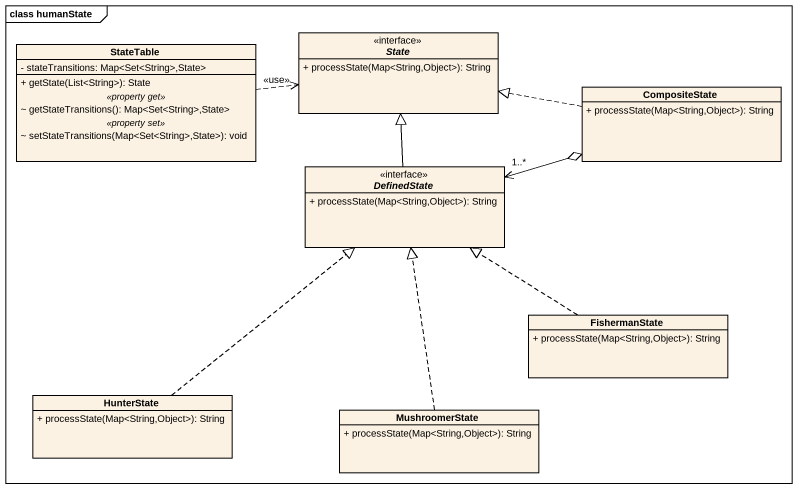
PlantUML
@startuml
mainframe class humanState
hide circle
hide empty members
skinparam classAttributeIconSize 0
interface "State" as State_ {
  + processState(Map<String,Object>): String
}
class StateTable {
  - stateTransitions: Map<Set<String>,State>
  --
  + getState(List<String>): State
  .. <<property get>> ..
  ~ getStateTransitions(): Map<Set<String>,State>
  .. <<property set>> ..
  ~ setStateTransitions(Map<Set<String>,State>): void
}
class CompositeState {
  + processState(Map<String,Object>): String
}
interface DefinedState {
  + processState(Map<String,Object>): String
}
class FishermanState {
  + processState(Map<String,Object>): String
}
class HunterState {
  + processState(Map<String,Object>): String
}
class MushroomerState {
  + processState(Map<String,Object>): String
}
StateTable .right.> State_ : <<use>>
CompositeState .left.|> State_
DefinedState -up-|> State_
DefinedState "1..*" <-right-o CompositeState
FishermanState .up.|> DefinedState
HunterState .up.|> DefinedState
MushroomerState .up.|> DefinedState
@enduml
